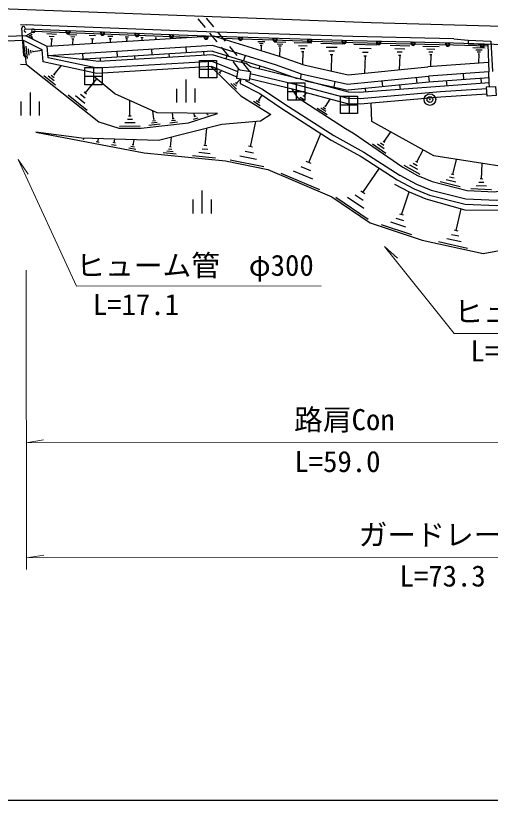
# Model space of a CAD drawing. Units: millimetres, scale not verified. Extents: x 40000 to 680000, y 20000 to 380000.
# Drawn here: x 211213 to 252443, y 205000 to 273135 of the extents above; entities that cross this region are included whole.
import ezdxf
from ezdxf.enums import TextEntityAlignment as Align

# ---------------------------------------------------------------- set-up
doc = ezdxf.new("R2010")
doc.units = ezdxf.units.MM
doc.header["$LTSCALE"] = 1000
doc.header["$PDMODE"] = 32
doc.header["$PDSIZE"] = 500
for name, color, linetype, lineweight in [('M-BGD', 7, 'Continuous', 25), ('M-STR-HTXT', 7, 'Continuous', 13), ('M-STR-STRC', 7, 'Continuous', 25), ('M-TTL-BAND', 7, 'Continuous', 25)]:
    doc.layers.add(name, color=color, linetype=linetype, lineweight=lineweight)
doc.styles.add('ＭＳ ゴシック', font='')
doc.styles.get('ＭＳ ゴシック').set_extended_font_data('MS Gothic')

msp = doc.modelspace()

# ---------------------------------------------------------------- linework, layer by layer
at = {"layer": 'M-BGD'}
for p, q in [((227038, 272873), (227669, 272097)), ((227765, 272931), (228396, 272155)), ((211636, 272378), (212120, 272355)), ((212771, 272322), (212120, 272355)), ((224608, 271861), (212771, 272322)), ((212097, 271389), (207006, 271202)), ((212097, 271389), (212749, 271772)), ((212356, 271367), (212642, 271536)), ((212512, 271266), (212655, 271350)), ((212583, 271308), (212710, 271094)), ((226221, 271247), (212749, 271772)), ((213928, 271576), (214770, 271544)), ((214131, 271358), (214551, 271341)), ((215844, 271502), (216536, 271475)), ((216010, 271322), (216357, 271308)), ((217604, 271433), (218160, 271411)), ((219222, 271370), (219651, 271353)), ((220709, 271312), (221022, 271300)), ((222075, 271259), (222282, 271251)), ((222178, 271255), (222168, 270996)), ((223330, 271210), (223440, 271206)), ((223385, 271208), (223380, 271071)), ((228048, 271632), (228679, 270856)), ((228775, 271689), (229406, 270913)), ((211906, 270982), (207002, 270801)), ((212157, 268911), (211906, 270982)), ((212245, 269429), (212115, 270500)), ((214228, 271143), (214438, 271135)), ((214333, 271139), (214308, 270508)), ((216090, 271145), (216263, 271139)), ((216177, 271142), (216156, 270623)), ((217732, 271150), (218010, 271139)), ((217871, 271145), (217855, 270728)), ((219321, 271151), (219536, 271143)), ((219428, 271147), (219416, 270825)), ((220781, 271152), (220938, 271146)), ((220859, 271149), (220850, 270914)), ((232235, 270903), (232864, 270886)), ((232388, 270742), (232702, 270733)), ((232462, 270582), (232619, 270578)), ((232540, 270580), (232527, 270109)), ((233682, 270862), (234674, 270834)), ((233925, 270690), (234421, 270676)), ((234044, 270521), (234292, 270514)), ((235414, 270814), (236925, 270771)), ((235785, 270551), (236540, 270530)), ((237723, 270748), (239638, 270694)), ((240596, 270667), (242595, 270611)), ((243747, 270578), (245441, 270530)), ((246576, 270498), (248001, 270458)), ((252221, 270479), (249246, 270573)), ((249263, 271123), (250518, 270997)), ((250518, 270997), (250508, 270697)), ((212391, 269718), (212326, 270254)), ((212554, 269874), (212521, 270142)), ((212724, 269962), (212708, 270096)), ((212716, 270029), (213520, 270127)), ((216742, 269356), (228298, 270073)), ((217010, 269874), (217041, 269375)), ((220005, 270060), (220036, 269561)), ((223000, 270246), (223031, 269747)), ((224528, 269839), (224549, 269507)), ((225995, 270431), (226026, 269932)), ((227523, 270025), (227544, 269683)), ((228300, 270040), (233634, 268411)), ((229058, 270390), (229689, 269614)), ((229785, 270448), (230416, 269672)), ((234102, 270354), (234226, 270351)), ((234164, 270352), (234143, 269608)), ((235966, 270294), (236344, 270283)), ((236054, 270039), (236243, 270034)), ((236148, 270037), (236116, 268903)), ((238193, 270416), (239150, 270389)), ((238423, 270090), (238902, 270076)), ((241087, 270320), (242086, 270292)), ((241327, 269980), (241827, 269966)), ((244162, 270284), (245010, 270260)), ((244366, 269995), (244790, 269983)), ((246925, 270251), (247638, 270230)), ((247097, 270008), (247453, 269998)), ((250921, 270370), (251996, 270336)), ((251184, 270182), (251722, 270165)), ((251313, 269999), (251581, 269990)), ((251374, 269817), (251509, 269813)), ((251441, 269815), (251416, 269009)), ((218539, 269468), (218558, 269155)), ((221534, 269654), (221554, 269331)), ((227170, 269250), (228670, 269251)), ((227170, 269250), (228670, 269251)), ((227171, 267750), (227170, 269250)), ((227171, 267750), (227170, 269250)), ((227920, 269251), (227922, 267750)), ((227920, 269251), (227922, 267750)), ((228670, 269251), (228672, 267751)), ((228670, 269251), (228672, 267751)), ((229557, 269656), (229473, 269378)), ((230067, 269149), (230639, 268445)), ((230794, 269206), (231532, 268299)), ((231138, 269696), (230992, 269218)), ((238534, 269767), (238773, 269760)), ((238654, 269764), (238613, 268327)), ((241442, 269643), (241692, 269636)), ((241567, 269640), (241525, 268141)), ((244464, 269710), (244676, 269704)), ((244570, 269707), (244534, 268436)), ((247179, 269768), (247357, 269763)), ((247268, 269765), (247238, 268696)), ((211631, 268923), (212157, 268911)), ((212157, 268911), (218434, 263922)), ((214559, 268021), (215163, 268781)), ((217216, 268632), (218716, 268633)), ((217216, 268632), (218716, 268633)), ((217217, 267132), (217216, 268632)), ((217217, 267132), (217216, 268632)), ((217966, 268633), (217967, 267132)), ((217966, 268633), (217967, 267132)), ((218716, 268633), (218717, 267133)), ((218716, 268633), (218717, 267133)), ((227171, 268500), (228671, 268501)), ((227171, 268500), (228671, 268501)), ((232427, 268780), (232342, 268500)), ((252284, 269074), (247016, 268680)), ((214663, 267111), (213649, 267917)), ((214543, 267481), (214036, 267884)), ((214551, 267751), (214298, 267953)), ((214622, 267971), (214495, 268071)), ((217216, 267882), (218717, 267883)), ((217216, 267882), (218717, 267883)), ((228998, 268112), (228861, 268246)), ((228929, 268179), (229097, 268351)), ((233634, 268409), (235676, 267679)), ((234998, 267922), (234973, 267853)), ((236022, 268087), (235917, 267618)), ((246004, 267776), (246053, 267279)), ((252320, 268274), (247084, 267882)), ((247084, 267882), (247122, 267384)), ((247115, 267383), (252336, 267774)), ((250077, 268106), (250114, 267607)), ((218717, 267133), (217217, 267132)), ((218717, 267133), (217217, 267132)), ((217259, 266402), (218249, 267648)), ((225985, 267597), (225987, 265597)), ((225985, 267597), (225987, 265597)), ((228672, 267751), (227171, 267750)), ((228672, 267751), (227171, 267750)), ((230385, 266762), (229892, 267242)), ((230382, 267005), (230135, 267245)), ((230440, 267188), (230317, 267308)), ((230379, 267248), (230738, 267618)), ((234840, 267312), (236340, 267313)), ((234840, 267312), (236340, 267313)), ((234841, 265812), (234840, 267312)), ((234841, 265812), (234840, 267312)), ((235590, 267313), (235591, 265812)), ((235590, 267313), (235591, 265812)), ((236340, 267313), (236342, 265813)), ((236340, 267313), (236342, 265813)), ((236402, 267490), (240107, 266661)), ((237377, 267271), (237368, 267232)), ((238950, 267432), (238841, 266944)), ((240102, 266695), (247115, 267383)), ((243017, 267483), (243066, 266985)), ((244559, 267132), (244599, 266727)), ((248618, 267496), (248652, 267036)), ((251610, 267719), (251644, 267265)), ((212457, 266475), (212459, 264474)), ((212457, 266475), (212459, 264474)), ((217363, 266320), (217155, 266485)), ((225186, 266796), (225187, 265596)), ((225186, 266796), (225187, 265596)), ((226786, 266798), (226787, 265597)), ((226786, 266798), (226787, 265597)), ((234841, 266562), (236341, 266563)), ((234841, 266562), (236341, 266563)), ((235607, 266405), (235502, 266573)), ((235554, 266489), (235765, 266620)), ((236277, 266119), (236478, 266431)), ((241573, 266839), (241607, 266498)), ((217430, 264912), (215769, 266232)), ((217234, 265519), (216404, 266178)), ((217247, 265960), (216832, 266290)), ((221137, 264420), (221130, 265764)), ((232397, 265555), (232100, 265738)), ((232414, 265749), (232266, 265840)), ((232340, 265795), (232615, 266240)), ((236342, 265813), (234841, 265812)), ((236342, 265813), (234841, 265812)), ((236350, 265776), (235934, 266045)), ((236381, 266052), (236173, 266186)), ((238117, 265242), (238533, 265885)), ((239417, 266137), (240917, 266138)), ((239417, 266137), (240917, 266138)), ((239418, 264636), (239417, 266137)), ((239418, 264636), (239417, 266137)), ((240167, 266137), (240168, 264637)), ((240167, 266137), (240168, 264637)), ((240917, 266138), (240918, 264638)), ((240917, 266138), (240918, 264638)), ((211658, 265674), (211659, 264474)), ((211658, 265674), (211659, 264474)), ((213258, 265675), (213259, 264475)), ((213258, 265675), (213259, 264475)), ((232454, 265315), (231860, 265681)), ((238269, 264536), (237411, 265090)), ((238147, 264817), (237718, 265095)), ((238132, 265030), (237918, 265168)), ((238171, 265207), (238064, 265277)), ((239418, 265387), (240918, 265388)), ((239418, 265387), (240918, 265388)), ((221249, 264420), (221025, 264419)), ((223215, 264145), (223135, 264875)), ((224904, 264181), (224848, 264690)), ((226870, 264406), (226678, 264345)), ((226774, 264375), (226682, 264663)), ((227939, 264536), (227838, 264504)), ((227889, 264520), (227848, 264647)), ((240918, 264638), (239418, 264636)), ((240918, 264638), (239418, 264636)), ((221587, 263825), (220691, 263821)), ((221362, 264122), (220914, 264120)), ((223755, 263711), (222781, 263604)), ((223494, 263847), (223007, 263793)), ((223354, 263996), (223111, 263969)), ((223276, 264151), (223154, 264138)), ((225281, 263878), (224602, 263804)), ((225093, 264029), (224753, 263992)), ((224989, 264190), (224819, 264171)), ((227027, 264245), (226643, 264122)), ((231612, 261758), (232063, 263951)), ((222037, 263528), (220245, 263520)), ((227682, 261861), (227831, 263356)), ((243195, 262164), (243801, 263042)), ((217158, 262384), (217077, 262399)), ((217117, 262391), (217136, 262492)), ((218338, 262157), (218395, 262455)), ((219779, 262098), (219839, 262412)), ((221407, 261894), (221497, 262363)), ((224650, 261728), (224735, 262579)), ((236666, 260396), (237731, 262898)), ((218457, 262135), (218218, 262180)), ((219948, 261849), (219529, 261929)), ((219883, 262078), (219674, 262118)), ((221660, 261521), (221034, 261641)), ((221533, 261707), (221220, 261767)), ((221485, 261879), (221328, 261909)), ((224721, 261721), (224579, 261735)), ((227807, 261848), (227558, 261873)), ((231795, 261721), (231430, 261796)), ((243376, 261175), (242206, 261984)), ((243218, 261572), (242633, 261976)), ((243206, 261868), (242914, 262070)), ((243268, 262114), (243122, 262215)), ((225161, 261105), (224027, 261218)), ((224896, 261322), (224329, 261379)), ((224773, 261525), (224490, 261553)), ((228580, 260764), (226586, 260963)), ((228115, 261146), (227118, 261246)), ((227899, 261503), (227400, 261553)), ((231878, 261196), (231147, 261346)), ((246051, 260432), (246617, 261474)), ((232774, 259996), (229850, 260597)), ((232143, 260634), (230681, 260934)), ((236875, 260307), (236458, 260485)), ((246094, 260105), (245749, 260299)), ((246137, 260384), (245964, 260480)), ((249175, 259357), (249511, 260652)), ((251682, 258951), (251742, 260303)), ((237027, 258929), (235359, 259639)), ((236847, 259662), (236013, 260017)), ((241378, 257790), (242807, 259885)), ((246354, 259356), (244974, 260129)), ((246138, 259779), (245448, 260165)), ((237624, 258018), (234288, 259438)), ((249316, 259013), (248885, 259125)), ((249283, 259329), (249067, 259385)), ((251795, 258946), (251570, 258955)), ((249814, 258270), (248088, 258718)), ((249457, 258670), (248594, 258894)), ((252107, 258329), (251205, 258369)), ((251894, 258640), (251444, 258660)), ((227388, 257965), (227390, 255965)), ((227388, 257965), (227390, 255965)), ((241410, 257087), (240712, 257563)), ((241553, 257671), (241204, 257909)), ((244742, 255854), (245391, 257832)), ((252544, 258009), (250741, 258088)), ((226588, 257164), (226589, 255964)), ((226588, 257164), (226589, 255964)), ((228189, 257166), (228190, 255965)), ((228189, 257166), (228190, 255965)), ((241822, 255442), (239030, 257347)), ((241442, 256384), (240045, 257336)), ((249482, 254468), (249904, 256358)), ((244928, 255307), (244269, 255523)), ((244907, 255800), (244578, 255908)), ((245628, 254103), (242991, 254969)), ((245113, 254759), (243795, 255192)), ((249639, 254433), (249324, 254503)), ((250460, 252927), (247940, 253489)), ((249924, 253487), (248664, 253769)), ((249703, 253978), (249073, 254118))]:
    msp.add_line(p, q, dxfattribs=at)
for points in [[(229565, 271677), (228567, 271716), (224608, 271861)], [(230517, 268253), (228295, 269168), (218302, 268568), (214029, 269486), (213941, 270468), (212097, 271389)], [(213966, 270487), (228364, 271380), (234005, 269658), (236245, 268857), (240081, 267999), (247016, 268680)], [(249263, 271123), (240504, 271322), (229565, 271677)], [(230442, 267797), (228219, 268712), (218267, 268115), (213610, 269115), (213515, 270178), (211906, 270982)], [(252350, 267319), (241039, 266455), (240130, 266497), (235834, 267641), (231598, 268683), (231237, 268990), (229818, 269274), (228318, 269729), (218448, 269149), (214016, 269688), (228269, 270573), (233753, 268898), (236022, 268087), (240031, 267190), (247084, 267882)], [(249251, 270573), (240489, 270772), (229148, 271141)], [(250508, 270697), (252214, 270641), (252320, 268274)], [(250518, 270997), (252501, 270932), (252620, 268285)], [(228169, 268709), (230772, 266176), (233385, 264564), (232487, 263990), (229115, 263678), (223626, 262300), (216916, 262499), (212972, 263033), (222367, 261233), (229444, 260527), (233120, 259772), (238675, 257407), (242008, 255133)], [(228737, 264634), (223510, 264709), (219815, 266347), (217966, 267882)], [(252128, 266776), (248118, 266519), (241127, 265912), (240096, 265937), (235598, 267138), (231589, 268091)], [(252382, 266962), (252350, 267319), (252320, 268274)], [(230738, 267621), (230717, 267257), (232416, 266373), (234340, 265081), (238606, 262335), (241235, 260894), (244358, 258888)], [(231185, 267548), (231183, 267521), (232646, 266761), (234587, 265457), (238836, 262722), (241465, 261281), (244601, 259267)], [(252155, 266327), (248152, 266070), (241141, 265462), (240031, 265488), (235488, 266701), (231516, 267646)], [(235202, 266769), (235652, 266049), (239865, 263325), (240567, 262933), (244844, 259979), (246124, 259266), (247383, 258746), (250444, 257951), (252828, 257846), (254631, 258198), (258931, 258970), (261734, 259128), (271345, 256144), (272623, 255501), (276119, 254893), (282720, 255059), (282663, 253816), (283678, 255238), (280602, 255564), (274962, 256863), (272519, 258643), (264698, 261023), (260822, 261348), (258255, 260724)], [(254185, 259922), (247542, 260960), (242157, 263957), (242102, 265545)], [(218434, 263922), (220181, 263370), (222102, 263379), (226226, 263831), (228737, 264634)], [(244570, 259285), (246022, 258509), (247296, 257986), (250318, 257225), (252975, 257115), (254875, 257512), (259208, 258308), (261832, 258246), (268538, 256082), (270358, 254294), (271087, 253405), (272188, 251488)], [(253304, 256232), (250261, 256260), (246857, 257189), (245425, 257814), (244142, 258486)], [(244358, 258888), (245830, 258101), (247155, 257557), (250254, 256777), (253012, 256663), (254961, 257070), (259244, 257857), (261756, 257797), (268298, 255687), (270026, 253990), (270715, 253148), (271798, 251264)], [(242008, 255133), (246517, 253653), (251818, 252470), (256858, 253402), (261048, 254373), (263947, 254110), (265362, 253235), (267777, 249765)]]:
    msp.add_lwpolyline(points, dxfattribs=at)
for points in [[(231491, 267497), (230422, 267673), (230551, 268460), (231621, 268284)], [(252951, 266207), (252165, 266160), (252118, 266946), (252903, 266993)]]:
    msp.add_lwpolyline(points, close=True, dxfattribs=at)
msp.add_circle((247197, 265848), 500, dxfattribs=at)
msp.add_circle((247197, 265848), 500, dxfattribs=at)
msp.add_point((247197, 265848), dxfattribs=at)
msp.add_point((247197, 265848), dxfattribs=at)
at = {"layer": 'M-STR-HTXT'}
for p, q in [((211442, 260641), (216494, 249659)), ((211442, 260641), (212296, 259382)), ((243243, 253105), (249304, 245545)), ((243243, 253105), (244376, 252091)), ((212145, 225043), (212121, 251048)), ((216494, 249659), (237748, 249678)), ((249304, 245545), (270558, 245565)), ((212135, 236045), (213635, 236296)), ((212135, 236045), (267302, 236094)), ((212144, 226043), (213644, 226295)), ((212144, 226043), (285457, 226109))]:
    msp.add_line(p, q, dxfattribs=at)
at = {"layer": 'M-STR-STRC'}
for p, q in [((211926, 269686), (211733, 272039)), ((212103, 272005), (212753, 271973))]:
    msp.add_line(p, q, dxfattribs=at)
for points in [[(242094, 272515), (203728, 273974), (179005, 275339), (163090, 276360), (150994, 277231)], [(212757, 271972), (224594, 271511), (224595, 271511), (228554, 271366), (229552, 271328), (229554, 271328), (240495, 270972), (249256, 270773), (249252, 270773), (253680, 270633), (268483, 270323), (268486, 270323), (272418, 270271), (285418, 270143)], [(334868, 271931), (317737, 271721), (289150, 271683), (253467, 272200), (242094, 272515)]]:
    msp.add_lwpolyline(points, dxfattribs=at)
for centre, radius in [((215751, 271743), 112), ((215751, 271743), 100), ((218749, 271626), 112), ((218749, 271626), 100), ((221747, 271509), 112), ((221747, 271509), 100), ((224746, 271393), 112), ((224746, 271393), 100), ((227745, 271283), 112), ((227745, 271283), 100), ((230744, 271176), 100), ((233743, 271079), 100), ((236742, 270981), 100), ((239741, 270884), 100), ((242741, 270808), 112), ((242741, 270808), 100), ((245741, 270740), 112), ((245741, 270740), 100), ((248741, 270672), 112), ((248741, 270672), 100), ((251733, 270582), 100)]:
    msp.add_circle(centre, radius, dxfattribs=at)
for centre, radius, start, end in [((211883, 272051), 150, 4.67835, 184.67835), ((212095, 271855), 150, 87.15308, 267.15308), ((212751, 271822), 150, 87.76713, 267.76713), ((212746, 271823), 150, 267.15308, 87.15308), ((215751, 271743), 188, 140.89723, 34.63702), ((215751, 271743), 150, 129.17675, 46.3575), ((218749, 271626), 188, 140.89723, 34.63702), ((218749, 271626), 150, 129.17675, 46.3575), ((221747, 271509), 188, 140.89723, 34.63702), ((221747, 271509), 150, 129.17675, 46.3575), ((224746, 271393), 188, 141.03155, 34.77135), ((224746, 271393), 150, 129.31107, 46.49183), ((227745, 271283), 188, 141.03155, 34.77135), ((227745, 271283), 150, 129.31107, 46.49183), ((230744, 271176), 188, 141.26891, 35.0087), ((230744, 271176), 150, 129.54843, 46.72918), ((233743, 271079), 188, 141.26891, 35.0087), ((233743, 271079), 150, 129.54843, 46.72918), ((236742, 270981), 188, 141.26891, 35.0087), ((236742, 270981), 150, 129.54843, 46.72918), ((239741, 270884), 188, 141.26891, 35.0087), ((239741, 270884), 150, 129.54843, 46.72918), ((242741, 270808), 188, 141.8274, 35.5672), ((242741, 270808), 150, 130.10692, 47.28768), ((245741, 270740), 188, 141.8274, 35.5672), ((245741, 270740), 150, 130.10692, 47.28768), ((248741, 270672), 188, 141.8274, 35.5672), ((248741, 270672), 150, 130.10692, 47.28768), ((251733, 270582), 188, 141.32134, 35.06113), ((251733, 270582), 150, 129.60086, 46.78161), ((251733, 270582), 112, 88.19998, 88.19991), ((212075, 269698), 150, 184.67835, 4.67835)]:
    msp.add_arc(centre, radius, start, end, dxfattribs=at)
at = {"layer": 'M-TTL-BAND'}
msp.add_line((40000, 205000), (579000, 205000), dxfattribs=at)

# ---------------------------------------------------------------- texts
at = {"layer": 'M-STR-HTXT', "style": 'ＭＳ ゴシック'}
for s, p in [('ヒューム管\u3000φ300', (216467, 249977)), ('L=17.1', (217918, 246585)), ('ヒューム管\u3000φ600', (249311, 245961)), ('L=26.7', (250721, 242558))]:
    msp.add_text(s, height=1833, rotation=0.051, dxfattribs=at).set_placement(p, align=Align.BOTTOM_LEFT)
for s, p in [('路肩Con', (239766, 236588)), ('ガードレール', (248500, 226594))]:
    msp.add_text(s, height=1833, rotation=0.051, dxfattribs=at).set_placement(p, align=Align.BOTTOM_CENTER)
for s, p in [('L=59.0', (239163, 235338)), ('L=73.3', (248299, 225396))]:
    msp.add_text(s, height=1833, rotation=0.051, dxfattribs=at).set_placement(p, align=Align.TOP_CENTER)

doc.saveas('drawing.dxf')
